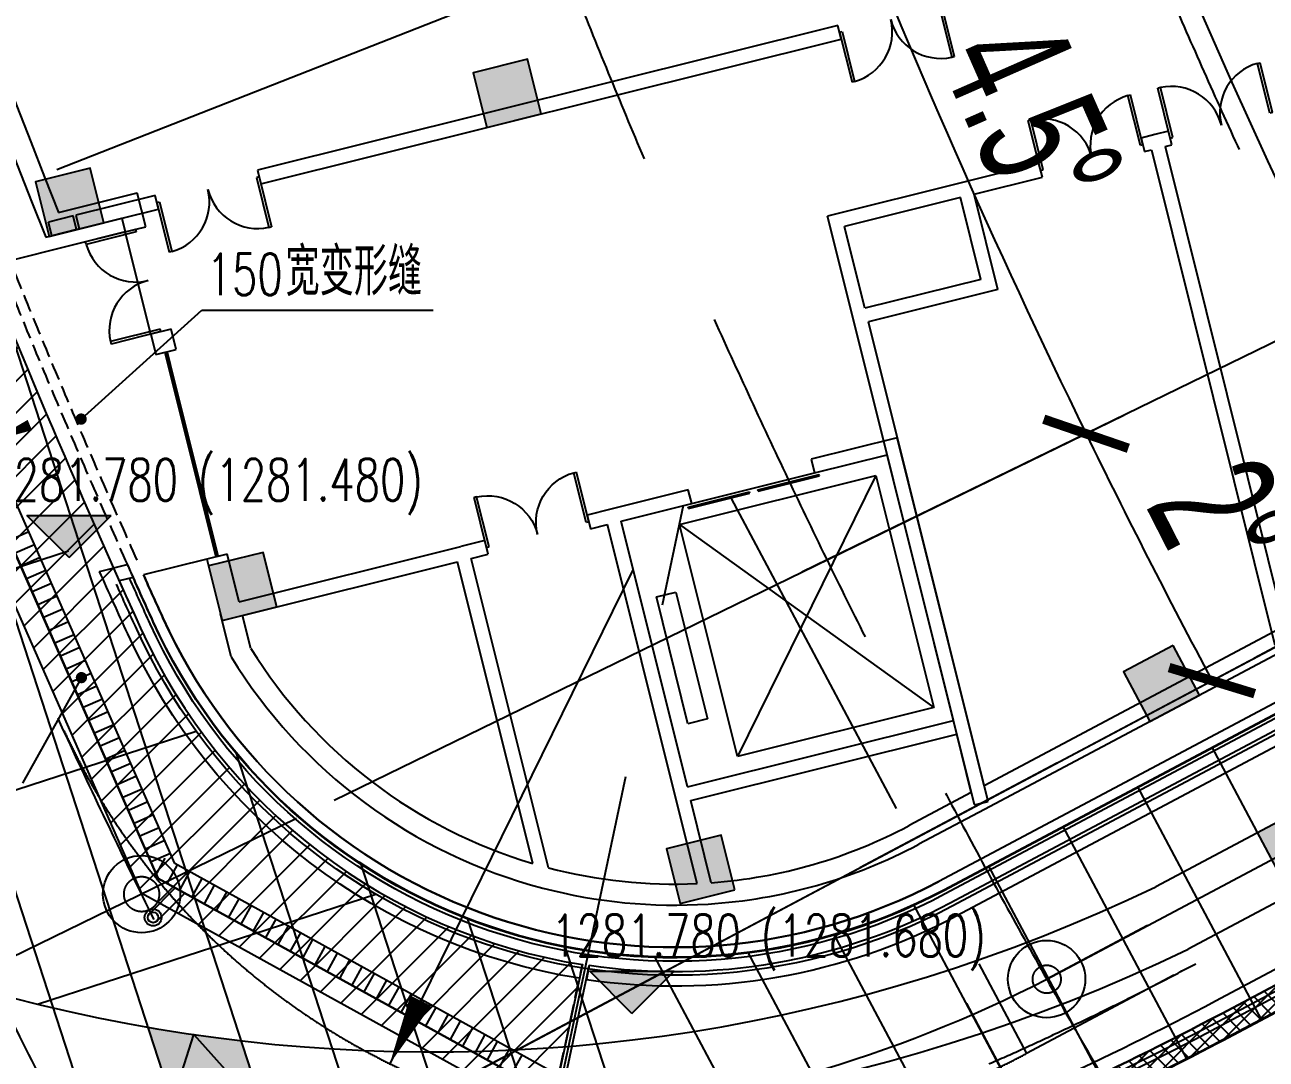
# Model space of a CAD drawing. Extents: x 1962160 to 37842216, y -162679 to 2997677.
# Drawn here: x 37496995 to 37514656, y 2698441 to 2713164 of the extents above; entities that cross this region are included whole.
import ezdxf
from ezdxf.enums import TextEntityAlignment as Align

# ---------------------------------------------------------------- set-up
doc = ezdxf.new("R2010")
doc.units = 0
doc.header["$LTSCALE"] = 1000
for name, pattern in [('__DASH', [0.35, 0.25, -0.1]), ('CENTER', [2, 1.25, -0.25, 0.25, -0.25]), ('CENTER2', [28.575000000000003, 19.05, -3.175, 3.175, -3.175]), ('DASH', [0.35, 0.25, -0.1]), ('HIDDEN', [0.375, 0.25, -0.125])]:
    doc.linetypes.add(name, pattern=pattern)
doc.layers.get('0').update_dxf_attribs({"color": 8})
doc.layers.get('Defpoints').update_dxf_attribs({"color": 8})
for name, color, linetype in [('#幕墙线-平面', 8, 'Continuous'), ('#标注', 8, 'Continuous'), ('#虚线', 8, 'HIDDEN'), ('#轴线', 8, 'CENTER2'), ('1-WIN-1', 8, 'Continuous'), ('A-AL-E', 8, 'Continuous'), ('A-COLS-PLAN-C', 8, 'DASH'), ('A-COLS-PLAN-S', 8, 'DASH'), ('A-DETL-ALUM', 8, 'Continuous'), ('A-DIMS-ELEV', 8, 'Continuous'), ('A-DIMS-LEAD', 8, 'Continuous'), ('A-DIMS-SYMB', 8, 'Continuous'), ('A-FLOR', 8, 'Continuous'), ('A-FLOR-OTLN', 8, 'Continuous'), ('A-FLOR-UNDR', 8, '__DASH'), ('A-GRID', 8, 'CENTER'), ('A-HATH', 8, 'Continuous'), ('A-NOTE', 8, 'Continuous'), ('A-ROOF-DRAN', 8, 'Continuous'), ('A-STRS-HRAL', 8, 'Continuous'), ('COLUMN', 8, 'Continuous'), ('DIM', 8, 'Continuous'), ('PUB_HATCH', 8, 'Continuous'), ('周边建筑', 8, 'Continuous'), ('建-填充', 8, 'Continuous'), ('水-雨水-压力流-标识', 8, 'Continuous')]:
    doc.layers.add(name, color=color, linetype=linetype)
doc.layers.add('A-X-CHEK', color=8, linetype='Continuous', plot=False)
doc.styles.add('#文字', font='jrs.shx', dxfattribs={"width": 0.7, "bigfont": 'hztxt.shx'})
doc.styles.add('_TCH_DIM', font='SIMPLEX', dxfattribs={"bigfont": 'GBCBIG'})
doc.styles.add('JHZX', font='jrs.shx', dxfattribs={"width": 0.6, "bigfont": 'jhz.shx'})
doc.dimstyles.new('JZBZ-600', dxfattribs={"dimscale": 600, "dimtxt": 3, "dimasz": 1.5, "dimexe": 1, "dimexo": 1, "dimgap": 0.5, "dimtad": 1, "dimdec": 0, "dimdsep": 46, "dimtxsty": 'JHZX', "dimblk1": 'ARCHTICK', "dimblk2": 'ARCHTICK', "dimsah": 1, "dimcen": 0, "dimclrd": 1, "dimclre": 1, "dimclrt": 2, "dimadec": 1, "dimazin": 2, "dimtfac": 1, "dimtdec": 0, "dimtix": 1, "dimtmove": 0, "dimatfit": 3, "dimfxl": 1, "dimtolj": 1, "dimlwd": -1, "dimlwe": -1, "dimarcsym": 1})

# ---------------------------------------------------------------- blocks, each defined once
blk = doc.blocks.new('排水沟区域')
at = {"layer": 'A-HATH'}
h = blk.add_hatch(dxfattribs=at)
h.set_pattern_fill('ANSI37', color=256, scale=100)
h.set_pattern_definition([(45, (0, 0), (-112.2532015133644, 112.2532015133644), []), (135, (0, 0), (-112.2532015133644, -112.2532015133644), [])])
edge = h.paths.add_edge_path()
edge.add_arc((35596526.94205736, 2883875.52556714), 6299.999999840999, 248.93423548551658, 278.1515035350167, ccw=False)
edge.add_arc((35587918.37121192, 2861526.140609353), 17649.99999999959, 68.93423548068213, 117.9999999999739)
edge.add_line((35579632.19812875, 2877110.165623317), (35548508.6316094, 2860561.471758045))
edge.add_arc((35527311.97593477, 2900426.547580393), 45149.99980188611, 284.08033326819725, 298.00002113875126, ccw=False)
edge.add_line((35538296.16223316, 2856633.053389217), (35538377.25671395, 2857014.572925257))
edge.add_arc((35527311.97575138, 2900426.548063345), 44800.00031440443, 284.2996372022527, 298.0000212210122)
edge.add_line((35548344.31656242, 2860870.503415545), (35579467.88308178, 2877419.197280818))
edge.add_arc((35587918.37121192, 2861526.140609353), 17999.99999999915, 68.93423548068012, 117.9999999999701, ccw=False)
edge.add_arc((35596526.94205791, 2883875.525567099), 5950.000000000948, 248.9342354807112, 276.1268148912404)
edge.add_arc((35647972.51225553, 2918657.177440203), 65099.99999980383, 218.6936501776785, 219.055789809578)
blk.add_lwpolyline([(35597420.22607148, 2877639.176982584, -0.1281795377290029), (35594262.47457024, 2877996.564179466, 0.2174217815087325), (35579632.19812875, 2877110.165623317), (35548508.6316094, 2860561.471758045, -0.06081088899936513), (35538296.16223316, 2856633.053389217), (35538377.25671395, 2857014.572925257, 0.0598505124629093), (35548344.31656242, 2860870.503415545), (35579467.88308178, 2877419.197280818, -0.2174217815087268), (35594388.27831955, 2878323.173145445, 0.1192099419939122), (35597161.98209462, 2877959.511355505, 0.001580133547253811), (35597420.22607148, 2877639.176982585)], format="xyb", dxfattribs=at)
blk = doc.blocks.new('A$C58e34137')
at = {"layer": 'A-X-CHEK'}
blk.add_blockref('排水沟区域', (-35647972.51433039, -2918657.17947907), dxfattribs=at)
blk = doc.blocks.new('雨水立管')
for radius in [80, 50]:
    blk.add_circle((-3.725290298461914e-09, 2.328306436538696e-10), radius)
blk = doc.blocks.new('*U333')
at = {"layer": 'A-ROOF-DRAN'}
blk.add_lwpolyline([(91.1826246115894, -300.0000000011859), (91.1826246114329, -2.868461024263524e-10)], dxfattribs=at)
blk = doc.blocks.new('*U334')
at = {"layer": 'A-ROOF-DRAN'}
for p, rotation in [((35531128.73283549, 2867519.212124213), 113.7500000001334), ((35531209.28217346, 2867336.149828389), 113.7500000001334), ((35531289.83151143, 2867153.087532565), 113.7500000001334), ((35531370.38084941, 2866970.025236742), 113.7500000001334), ((35531450.93018737, 2866786.962940918), 113.7500000001334), ((35531531.47952535, 2866603.900645094), 113.7500000001334), ((35531612.02886332, 2866420.838349271), 113.7500000001334), ((35531692.57820129, 2866237.776053447), 113.7500000001334), ((35531773.12753926, 2866054.713757623), 113.7500000001334), ((35531853.67687724, 2865871.6514618), 113.7500000001334), ((35531934.22621521, 2865688.589165976), 113.7500000001334), ((35532014.77555318, 2865505.526870152), 113.7500000001334), ((35532095.32489115, 2865322.464574329), 113.7500000001334), ((35532175.87422913, 2865139.402278505), 113.7500000001334), ((35532256.42356709, 2864956.339982681), 113.7500000001334), ((35532336.97290507, 2864773.277686857), 113.7500000001334), ((35532417.52224304, 2864590.215391034), 113.7500000001334), ((35532498.07158101, 2864407.15309521), 113.7500000001334), ((35532578.62091899, 2864224.090799386), 113.7500000001334), ((35532659.17025696, 2864041.028503563), 113.7500000001334), ((35532739.71959493, 2863857.966207739), 113.7500000001334), ((35532820.2689329, 2863674.903911915), 113.7500000001334), ((35532900.81827088, 2863491.841616091), 113.7500000001334), ((35532981.36760885, 2863308.779320268), 113.7500000001334), ((35533061.91694682, 2863125.717024444), 113.7500000001334), ((35533142.46628479, 2862942.65472862), 113.7500000001334), ((35533239.07952601, 2862774.272046967), 151.0937659592323), ((35533414.16191371, 2862677.596519985), 151.0937659592323), ((35533589.24430141, 2862580.920993004), 151.0937659592323), ((35533764.32668911, 2862484.245466023), 151.0937659592323), ((35533939.40907681, 2862387.569939042), 151.0937659592323), ((35534114.49146451, 2862290.89441206), 151.0937659592323), ((35534289.57385221, 2862194.218885079), 151.0937659592323), ((35534464.65623991, 2862097.543358097), 151.0937659592323), ((35534639.73862761, 2862000.867831116), 151.0937659592323), ((35534814.82101531, 2861904.192304135), 151.0937659592323), ((35534989.90340301, 2861807.516777153), 151.0937659592323), ((35535164.98579071, 2861710.841250172), 151.0937659592323), ((35535340.06817842, 2861614.165723191), 151.0937659592323), ((35535515.15056612, 2861517.490196209), 151.0937659592323), ((35535690.23295382, 2861420.814669228), 151.0937659592323), ((35535865.31534152, 2861324.139142246), 151.0937659592323), ((35536040.39772922, 2861227.463615265), 151.0937659592323), ((35536215.48011692, 2861130.788088284), 151.0937659592323), ((35536390.56250461, 2861034.112561302), 151.0937659592323), ((35536565.64489231, 2860937.437034321), 151.0937659592323), ((35536740.72728001, 2860840.76150734), 151.0937659592323), ((35536915.80966771, 2860744.085980359), 151.0937659592323), ((35537090.89205541, 2860647.410453377), 151.0937659592323), ((35537265.97444312, 2860550.734926396), 151.0937659592323), ((35537441.05683082, 2860454.059399414), 151.0937659592323), ((35537616.13921852, 2860357.383872433), 151.0937659592323), ((35537791.22160622, 2860260.708345451), 151.0937659592323), ((35537966.30399392, 2860164.03281847), 151.0937659592323), ((35538141.38638162, 2860067.357291489), 151.0937659592323), ((35538316.46876932, 2859970.681764508), 151.0937659592323)]:
    blk.add_blockref('*U333', p, dxfattribs=dict(at, rotation=rotation))
blk = doc.blocks.new('雨水')
at = {"layer": 'A-ROOF-DRAN'}
for p, q in [((35533443.09080552, 2863004.318612882), (35529488.38291708, 2871992.07597498)), ((35533209.32795718, 2862790.700019153), (35530965.90895045, 2867888.768238141)), ((35538906.90686473, 2859987.354406545), (35533443.09080552, 2863004.318612882))]:
    blk.add_line(p, q, dxfattribs=at)
for points in [[(35538269.19864842, 2856987.173131042), (35538841.71593145, 2859680.655184099), (35533209.32795718, 2862790.700019153), (35529211.6817208, 2871876.042200048), (35526651.06042732, 2878986.260058161), (35521986.42146952, 2880669.988369324)], [(35526570.06939692, 2879211.152305495), (35529209.62617736, 2871880.713777887), (35533209.32795718, 2862790.700019153), (35538841.71593242, 2859680.655183563)], [(35533081.52479131, 2862288.357198106), (35533451.00810494, 2862657.251098601)], [(35533187.50610701, 2862182.206547043), (35533587.70753021, 2862581.769554462)]]:
    blk.add_lwpolyline(points, dxfattribs=at)
at = {"xscale": 1.5, "yscale": 1.5, "zscale": 1.5}
blk.add_blockref('雨水立管', (35533134.51544917, 2862235.281872574), dxfattribs=at)
at = {"layer": 'A-ROOF-DRAN'}
blk.add_blockref('*U334', (0, 0), dxfattribs=at)
blk = doc.blocks.new('1100')
at = {"layer": 'A-DETL-ALUM', "ltscale": 0.3}
blk.add_circle((35572079.41488183, 2737404.62498665), 550, dxfattribs=at)
blk = doc.blocks.new('_YZHK')
blk.add_circle((0, 0), 0.5)
blk = doc.blocks.new('ASDFASD')
at = {"layer": 'A-COLS-PLAN-C', "ltscale": 0.3}
for p, xscale, yscale, zscale in [((35532971.81403162, 2862567.589208776), 500, 500, 500), ((35545849.92739633, 2861356.32525079), 400, 400, 400)]:
    blk.add_blockref('_YZHK', p, dxfattribs=dict(at, xscale=xscale, yscale=yscale, zscale=zscale))
blk = doc.blocks.new('$DorLib2D$00000002')
at = {"layer": '1-WIN-1'}
for p, q in [((-0.5000000000002274, 1.70530256582424e-13), (-0.5, 0.4875000000000114)), ((-0.4750000000001364, 0.4875000000002387), (-0.5, 0.4875000000000114)), ((-0.4750000000001364, 1.70530256582424e-13), (-0.4750000000001364, 0.4875000000002387)), ((0.4749999999999091, 5.684341886080801e-14), (0.4749999999999091, 0.4875000000001251)), ((0.4749999999999091, 0.4875000000001251), (0.4999999999997726, 0.4875000000001251)), ((0.5, -5.684341886080801e-14), (0.4999999999997726, 0.4875000000001251)), ((-0.5000000000002274, 1.70530256582424e-13), (-0.4750000000001364, 1.70530256582424e-13)), ((0.5, -5.684341886080801e-14), (0.4749999999999091, 5.684341886080801e-14))]:
    blk.add_line(p, q, dxfattribs=at)
for centre, start, end in [((-0.4875000000001819, 5.684341886080801e-14), 0, 88.53071642340379), ((0.4874999999999545, 5.684341886080801e-14), 91.46928357659621, 180)]:
    blk.add_arc(centre, 0.4875, start, end, dxfattribs=at)
blk = doc.blocks.new('$DORLIB2D$00000127')
for points in [[(-0.5333333333328483, 0.7948983154366971), (-0.5333333333328483, 0.690405644187237)], [(-0.03333333333284827, 0.7948983154366971), (-0.5333333333328483, 0.7948983154366971)], [(-0.03333333333284827, 0.7948983154366971), (-0.03333333333284827, 0.690405644187237)], [(0.5333333333328483, 0.7948983154366971), (0.03333333333284827, 0.7948983154366971)], [(0.03333333333284827, 0.7948983154366971), (0.03333333333284827, 0.690405644187237)], [(0.5333333333328483, 0.7948983154366971), (0.5333333333328483, 0.690405644187237)], [(-0.03333333333284827, 0.690405644187237), (-0.5333333333328483, 0.690405644187237)], [(0.5333333333328483, 0.690405644187237), (0.03333333333284827, 0.690405644187237)], [(0.5, 0.4999999999999858), (-0.5, 0.4999999999999858)]]:
    blk.add_lwpolyline(points)
blk = doc.blocks.new('$DorLib2D$00000213')
at = {"const_width": 0.02}
blk.add_lwpolyline([(0.5, 3.552713678800501e-15), (-0.5, 3.552713678800501e-15)], dxfattribs=at)
blk = doc.blocks.new('_FZH')
blk.add_lwpolyline([(-0.5, -0.5), (0.5, -0.5), (0.5, 0.5), (-0.5, 0.5)], close=True)
at = {"layer": 'PUB_HATCH'}
blk.add_solid([(-0.5, -0.5), (0.5, -0.5), (-0.5, 0.5), (0.5, 0.5)], dxfattribs=at)
blk = doc.blocks.new('567')
at = {"layer": '周边建筑'}
for p, q in [((-46663.73088429123, 115233.9631459191), (-47073.25337716937, 116876.4681524336)), ((-46739.36969436705, 116364.046517022), (-46469.67184502631, 115282.3475250383)), ((-46718.28945029527, 116279.4970835075), (-46524.23030503094, 116327.8814626262)), ((-46630.54502870142, 115927.5734304413), (-46718.28945029527, 116279.4970835075)), ((-46436.48588345945, 115975.9578095675), (-46524.23030503094, 116327.8814626262)), ((-46384.99494633824, 116182.7966826255), (-46106.00655845553, 115063.8353758301)), ((-46630.54502870142, 115927.5734304413), (-46436.48588345945, 115975.9578095675)), ((-46426.54464557767, 115936.0856822436), (-46620.603790842, 115887.701303124)), ((-46620.603790842, 115887.701303124), (-46339.48567837477, 114760.1981375585)), ((-46145.42653311044, 114808.5825166777), (-46426.54464557767, 115936.0856822436)), ((-48119.17457970232, 114871.0803025137), (-46663.73099029064, 115233.9631459117)), ((-46469.67184502631, 115282.3475250383), (-46663.73099029064, 115233.9631459117)), ((-46663.73099029064, 115233.9631459117), (-46591.15442160517, 114942.8744280268)), ((-46591.15442160517, 114942.8744280268), (-46106.00655845553, 115063.8353758301)), ((-51321.15015997738, 114072.7380995154), (-51545.86353334785, 114974.0142131075)), ((-48119.17457970232, 114871.0803025137), (-48410.26308713108, 114798.5037863036)), ((-48046.5980110243, 114579.9915846284), (-48119.17457970232, 114871.0803025137)), ((-46339.48567837477, 114760.1981375585), (-46145.42653311044, 114808.5825166777)), ((-48410.26308713108, 114798.5037863036), (-48337.68651846051, 114507.4150684252)), ((-48337.68651846051, 114507.4150684252), (-48046.5980110243, 114579.9915846284)), ((-51321.15026596934, 114072.7380995071), (-52097.38726787269, 113879.2004780918)), ((-51248.57369728386, 113781.6493816227), (-51321.15026596934, 114072.7380995071)), ((-52710.16658159345, 113726.4174356167), (-52097.38726787269, 113879.2004780918)), ((-51927.78112657368, 113612.3039497659), (-51248.57369728386, 113781.6493816227)), ((-51927.78112657368, 113612.3039497659), (-51141.05640783906, 110456.9234479517)), ((-52592.36479844153, 113446.6046301355), (-52121.84027182311, 113563.9195706467)), ((-52121.84027182311, 113563.9195706467), (-51359.30774265528, 110505.5686414614)), ((-45782.54368971288, 113353.1389272665), (-45976.60283497721, 113304.7545481473)), ((-45976.60283497721, 113304.7545481473), (-43917.39607618749, 105045.7273418158)), ((-43723.33693093807, 105094.111720934), (-45782.54368971288, 113353.1389272665)), ((-55652.68287850916, 109435.1099933833), (-51359.30774265528, 110505.5686414614)), ((-51056.62258064002, 110118.2778636217), (-51141.05640783906, 110456.9234479517)), ((-55714.53716638684, 109213.5652614534), (-51310.92336354405, 110311.5094962046)), ((-51310.92336354405, 110311.5094962046), (-51250.68172588199, 110069.8934845026)), ((-51250.68172588199, 110069.8934845026), (-51056.62258064002, 110118.2778636217)), ((-50693.73973722756, 108662.8342742105), (-50887.79888247699, 108614.4498950914)), ((-50609.30673437566, 108324.1919962093), (-50693.73973722756, 108662.8342742105)), ((-50887.79888247699, 108614.4498950914), (-50827.55806919932, 108372.8371897195)), ((-54708.74097429216, 107405.1496073157), (-50827.55806919932, 108372.8371897195)), ((-50334.72538303584, 107222.9063474988), (-50609.30673437566, 108324.1919962093)), ((-54563.32702255994, 107235.2826516186), (-50779.17369008064, 108178.7780444622)), ((-50779.17369008064, 108178.7780444622), (-50528.78452827781, 107174.5219683796)), ((-53664.73731516302, 107227.4381624535), (-51859.98726435006, 107677.4128885344)), ((-51859.98726435006, 107677.4128885344), (-51791.03952406347, 107400.8786065583)), ((-55938.93774303794, 107098.4271038622), (-54708.74097429216, 107405.1496073157)), ((-51791.03952406347, 107400.8786065583), (-53595.78957487643, 106950.9038804765)), ((-54563.32702255994, 107235.2826516186), (-53619.83162972331, 103451.1293191616)), ((-54128.42518486828, 106524.3780231406), (-50829.41971561313, 107346.9124686639)), ((-53595.78957487643, 106950.9038804765), (-53664.73731516302, 107227.4381624535)), ((-50829.41971561313, 107346.9124686639), (-53431.69012513757, 103729.9263315648)), ((-50829.41971562803, 107346.9124686723), (-50132.68465589732, 104552.4607770969)), ((-50528.78452827781, 107174.5219683796), (-50334.72538303584, 107222.9063474988)), ((-55926.9414101094, 106895.2953997254), (-54757.38616780192, 107186.898272499)), ((-54757.38616780192, 107186.898272499), (-53813.89077497274, 103402.7449400425)), ((-50132.68465589732, 104552.4607770969), (-54128.42518486828, 106524.3780231406)), ((-53431.69012513757, 103729.9263315648), (-54128.42518486828, 106524.3780231406)), ((-49899.26597094536, 105476.3740402008), (-50093.32511620224, 105427.9896610826)), ((-49593.234772861, 104248.9499458675), (-49899.26597094536, 105476.3740402008)), ((-50093.32511620224, 105427.9896610826), (-49835.67829723656, 104394.6247120057)), ((-47895.08684468269, 104878.4687132915), (-46439.64325525612, 105241.3515566965)), ((-45955.79946406931, 103300.7601041426), (-46439.64325525612, 105241.3515566965)), ((-43917.39607618749, 105045.7273418158), (-43723.33693093807, 105094.111720934)), ((-47749.67289293557, 104708.6017575939), (-46585.31802139431, 104998.9080323204)), ((-46174.05079887807, 103349.405297644), (-46585.31802139431, 104998.9080323204)), ((-54819.50162372738, 103152.0182055682), (-47895.08684468269, 104878.4687132915)), ((-54771.1172446236, 102957.9590603188), (-47943.73203819245, 104660.2173784748)), ((-47484.08043654263, 102816.6554985573), (-47943.73203819245, 104660.2173784748)), ((-47338.40567041934, 103059.0990229333), (-47749.67289293557, 104708.6017575939)), ((-53619.83162972331, 103451.1293191616), (-49835.67829723656, 104394.6247120057)), ((-50132.68465589732, 104552.4607770969), (-53431.69012513757, 103729.9263315648)), ((-53668.47682323307, 103232.8779843454), (-49593.234772861, 104248.9499458675)), ((-54643.6938861832, 103195.8517875751), (-55114.94435351342, 104082.1450134581)), ((-54883.60425780714, 103008.0412323624), (-55379.82863137126, 103941.3035446177)), ((-41176.7113109082, 75951.09242793918), (-55909.59708110988, 103659.6206068699)), ((-54643.6938861832, 103195.8517875751), (-53813.89077497274, 103402.7449400425)), ((-47338.40567041934, 103059.0990229333), (-46174.05079887807, 103349.405297644)), ((-54819.50162372738, 103152.0182055682), (-54771.1172446236, 102957.9590603188)), ((-54546.92512793094, 103013.856222935), (-53668.47682323307, 103232.8779843454)), ((-47484.08043654263, 102816.6554985573), (-46125.66641975194, 103155.346152395)), ((-46125.66641975194, 103155.346152395), (-45883.74446985871, 102185.05020836)), ((-45689.68532460928, 102233.4345874791), (-45955.79946406931, 103300.7601041426)), ((-50093.55062487721, 93999.26059448672), (-54883.60425780714, 103008.0412323624)), ((-49853.64024471492, 94187.07113365084), (-54546.92512793094, 103013.856222935)), ((-45883.74446985871, 102185.05020836), (-45689.68532460928, 102233.4345874791)), ((-45326.80248120427, 100777.990998067), (-45520.86162646115, 100729.6066189487)), ((-45520.86162646115, 100729.6066189487), (-45496.66943690926, 100632.5770463198)), ((-45278.41810208559, 100583.9318528106), (-45326.80248120427, 100777.990998067)), ((-45496.66943690926, 100632.5770463198), (-52545.43576938659, 98875.12221413152)), ((-45230.03367365152, 100389.8725097622), (-45278.41810208559, 100583.9318528106)), ((-45448.28505777568, 100438.517901063), (-52497.05139026046, 98681.06306887418)), ((-45448.28505777568, 100438.517901063), (-45424.09281891584, 100341.488130637)), ((-45424.09281891584, 100341.488130637), (-45230.03367365152, 100389.8725097622))]:
    blk.add_line(p, q, dxfattribs=at)
blk.add_lwpolyline([(-1000.000047206879, 78693.64650280029, 0.09823597983159359), (-30965.43680980057, 72352.13696346432, -0.3897332673818137), (-41176.71125628054, 75951.09248797549), (-55909.5970331952, 103659.6206795126, -0.4324632496197498), (-52157.61061988026, 114697.7927182019, -0.001331782950355408), (-51545.86354148388, 114974.0142456815, -0.001331782950355408)], format="xyb", dxfattribs=at)
for centre, radius, start, end in [((-0.0001288577914237976, -4.404829815030098e-05), 125399.9999977943, 95.94381995888064, 111.8836034919402), ((-0.0001288577914237976, -4.404829815030098e-05), 125099.9999977941, 95.94480624710295, 111.763935769319), ((-2.201646566390991e-05, -4.607392475008965e-05), 126000, 114.1479436892948, 114.4531655879853), ((-48846.01633822918, 107415.3931091577), 8000, 114.4531655879853, 207.9999997643384), ((-48845.67229306698, 107415.2145893951), 7400.378197910908, 121.4800916240163, 165.2924198746532), ((-48845.67229306698, 107415.2145893951), 7100.378197910911, 121.8485023535207, 163.4724015766014), ((-48846.01644428819, 107415.3931092024), 7399.999999914748, 165.2930805658924, 183.6750618272654), ((-48846.01644428819, 107415.3931092024), 7099.999999914751, 165.3292755432612, 182.5587114345108), ((-48846.01644427329, 107415.3931092019), 7399.99999993174, 183.6750618272654, 207.9999997761171), ((-48846.01644427329, 107415.3931092019), 7099.999999931736, 184.2008619095994, 207.9999997761171)]:
    blk.add_arc(centre, radius, start, end, dxfattribs=at)
at = {"layer": 'COLUMN'}
for p, xscale, yscale, zscale, rotation in [((-46242.42663625628, 116024.3422711072), 800.0000000003402, 800.0000000003402, 800.0000000003402, 13.99999999997211), ((-51709.52971182764, 113563.6586310901), 800.0000000003402, 800.0000000003402, 800.0000000003402, 13.99999999997211), ((-44690.50277806073, 109799.9156503491), 800.0000000003402, 800.0000000003402, 800.0000000003402, 13.99999999997211), ((-55736.11805586517, 107045.9344068179), 800.0000000003402, 800.0000000003402, 800.0000000003402, 13.99999999997211), ((-53092.16235627979, 100490.8509642752), 799.9999999997317, 799.9999999997317, 799.9999999997317, 117.9999999999927)]:
    blk.add_blockref('_FZH', p, dxfattribs=dict(at, xscale=xscale, yscale=yscale, zscale=zscale, rotation=rotation))
at = {"layer": '周边建筑'}
for name, p, xscale, yscale, zscale, rotation in [('$DorLib2D$00000002', (-47355.16450066864, 114906.9773652707), 1500, 1500, 1500, 13.99999999998198), ('$DorLib2D$00000213', (-49829.4183922112, 114290.0765839666), -3000, 3000, -3000, 13.99999999998196), ('$DorLib2D$00000002', (-46061.01468405128, 114056.6685324092), 1500, 1500, 1500, 103.9999999999999), ('$DorLib2D$00000002', (-50972.21073156595, 109366.3638793533), -1500, 1499.999999999999, 200, 283.9999999999778), ('$DORLIB2D$00000127', (-50214.02524961531, 106325.4480042909), 1800.000000000002, 200.0000000000001, -1800, 103.9999999999833), ('$DorLib2D$00000002', (-43638.925081864, 104342.1977366656), 1500, 1500, 1500, 103.9999999999999), ('$DorLib2D$00000002', (-45605.27347555012, 101481.5206032097), 1500, 1500, -1500, 284.0000000000049), ('$DorLib2D$00000002', (-45145.62182457745, 99637.9585254942), 1500, 1500, -1500, 284.0000000000013)]:
    blk.add_blockref(name, p, dxfattribs=dict(at, xscale=xscale, yscale=yscale, zscale=zscale, rotation=rotation))
blk = doc.blocks.new('降板')
at = {"layer": 'A-HATH'}
h = blk.add_hatch(dxfattribs=at)
h.set_pattern_fill('ANSI31', color=256, scale=200)
h.set_pattern_definition([(45, (1132626.004699707, 1246957.293172359), (-224.5064030267288, 224.5064030267288), [])])
edge = h.paths.add_edge_path()
edge.add_arc((36780598.51693058, 4165614.470604091), 126349.999973885, 198.0000001748179, 204.4531657222873)
edge.add_arc((36673183.12377265, 4116768.454321793), 8349.999999634567, 204.4531657219751, 260.9404141554847)
edge.add_line((36671868.31986621, 4108522.61957439), (36671402.52728332, 4106331.237770084))
edge.add_line((36671402.52728332, 4106331.237770084), (36665601.57828388, 4109534.357220754))
edge.add_line((36665601.57828388, 4109534.357220754), (36661556.88261268, 4118726.627376125))
edge.add_line((36661556.88261268, 4118726.627376125), (36658910.6242879, 4126075.677080913))
edge.add_line((36658910.6242879, 4126075.677080913), (36660432.52624065, 4126570.173006242))
blk.add_lwpolyline([(36660432.52624065, 4126570.173006242, 0.02816469016376054), (36665582.11925547, 4113311.977745326, 0.2515873892729812), (36671868.31986621, 4108522.61957439), (36671402.52728332, 4106331.237770084), (36665601.57828388, 4109534.357220754), (36661556.88261268, 4118726.627376125), (36658910.6242879, 4126075.677080913)], format="xyb", close=True, dxfattribs=at)
blk = doc.blocks.new('A$C06ac024f')
at = {"layer": 'A-DIMS-ELEV'}
for points in [[(-116033.8044159189, -51299.81790130911), (-116633.8044159189, -50699.81790130911), (-115433.8044159189, -50699.81790130911)], [(-108024.6688530743, -57786.64565063734), (-108624.6688530743, -57186.64565063734), (-107424.6688530743, -57186.64565063734)]]:
    blk.add_hatch(color=256, dxfattribs=at).paths.add_polyline_path(points)
at = {"layer": 'A-AL-E'}
for points in [[(-60430.40554305911, -24211.07963965414, -0.3199817479040212), (-66561.48095045984, -36410.67208802281), (-103565.7310518176, -56086.18087848416, -0.4324632496049338), (-114879.8573929146, -52240.39479994774, -0.001402694643029248), (-115171.1567325741, -51595.01090612821)], [(-66627.16472834349, -36388.96826969646), (-103589.2046299577, -56042.03349884134, -0.432463249604679), (-114834.3423957974, -52219.69733541645, -0.001384987612960255), (-115121.8731118217, -51582.72311952803)], [(-50266.91402824223, -40766.69077435229, -0.1414606853321052), (-53638.15451326966, -40473.97389248712, 0.2174217815036623), (-68434.21312383562, -41370.41662500193), (-99557.77964302897, -57919.11049018381, -0.1829272481944963), (-131127.4848075137, -61944.9876432484, 0.1474998149095167), (-148450.3997290284, -62948.6351692169, 0.1355226028267078)], [(-50228.2694099322, -40962.92174406815, -0.1414606853321385), (-53710.04236987978, -40660.60758738872, 0.2174217815036594), (-68340.31881128252, -41547.00614357321), (-99463.88533046842, -58095.70000875555, -0.1829272481944702), (-131174.0563035086, -62139.48981742747, 0.147499814909508), (-148381.6772821695, -63136.45749296062, 0.147499814909508)]]:
    blk.add_lwpolyline(points, format="xyb", dxfattribs=at)
at = {"layer": 'A-DIMS-ELEV'}
for p, q in [((-116033.8044159189, -51299.81790130911), (-116633.8044159189, -50699.81790130911)), ((-116633.8044159189, -50699.81790130911), (-115433.8044159189, -50699.81790130911)), ((-116033.8044159189, -51299.81790130911), (-115433.8044159189, -50699.81790130911)), ((-108024.6688530743, -57786.64565063734), (-108624.6688530743, -57186.64565063734)), ((-108624.6688530743, -57186.64565063734), (-107424.6688530743, -57186.64565063734)), ((-108024.6688530743, -57786.64565063734), (-107424.6688530743, -57186.64565063734))]:
    blk.add_line(p, q, dxfattribs=at)
at = {"layer": 'A-DIMS-LEAD'}
for p, q in [((-115861.277643539, -49327.36573095573), (-114143.325095743, -47775.69631710742)), ((-114143.325095743, -47775.69631710742), (-110852.748773247, -47775.69631710742)), ((-115857.1681650579, -53007.77239016257), (-116695.8075353578, -54511.41166428383))]:
    blk.add_line(p, q, dxfattribs=at)
at = {"layer": 'A-DIMS-LEAD', "const_width": 80}
for points in [[(-115890.9620041848, -49354.17689902009, 1), (-115831.5932828933, -49300.55456289137, 1)], [(-115837.6841687262, -52972.8385400027, 1), (-115876.6521613896, -53042.70624032244, 1)]]:
    blk.add_lwpolyline(points, format="xyb", close=True, dxfattribs=at)
at = {"layer": 'A-DIMS-SYMB'}
blk.add_lwpolyline([(-116410.826641433, -49336.67518818472, 0, 0, 0), (-117144.5178756342, -49645.04519735463, 0, 160, 0), (-116591.3877618537, -49412.56492458098, 0, 0, 0)], format="xyseb", dxfattribs=at)
at = {"layer": 'A-FLOR-OTLN'}
blk.add_lwpolyline([(-109100.9834651724, -59317.2095105215, 0.09675957981850193), (-102122.5895435438, -57300.84651600663), (-56188.15070974082, -32877.07214999944)], format="xyb", dxfattribs=at)
blk.add_lwpolyline([(-109605.5035314337, -61690.7898050854), (-108632.3870133013, -57112.63653384987)], dxfattribs=at)
at = {"layer": 'A-FLOR-UNDR'}
for points in [[(-115204.7884112895, -51397.27349958662, -0.00882993403685341), (-116947.8553478271, -47297.16892670887)], [(-115067.8029371798, -51336.15901781153, -0.008829934036851209), (-116808.7972614244, -47240.92971790908, -0.008829934036851209)]]:
    blk.add_lwpolyline(points, format="xyb", dxfattribs=at)
blk.add_lwpolyline([(-109703.3182915077, -61669.99863600358), (-108730.2017733753, -57091.84536476806)], dxfattribs=at)
at = {"layer": 'A-HATH'}
for centre, radius, start, end in [((-0.01318434625864029, 0.02304196264594793), 126349.9999738777, 198.0000001440181, 204.4531657375817), ((-107415.406342268, -48845.99324033502), 8349.999999634567, 204.4531657375817, 260.9404141164598)]:
    blk.add_arc(centre, radius, start, end, dxfattribs=at)
at = {"layer": 'A-STRS-HRAL'}
for points in [[(-103401.416004844, -56395.21253597923), (-66396.94722764939, -36719.58747351822, 0.2892412764959407), (-59936.37544425577, -25409.47012031265, -0.002384995856446759), (-60176.04987366498, -24836.53163262829, -0.3024544440398603), (-66490.84154020995, -36542.99795494648), (-103495.3103174046, -56218.62301740702, -0.1600499789667522), (-108631.194002077, -57107.02385738213), (-108672.8578703627, -57303.03694661288, 0.1604302442702611), (-103401.416004844, -56395.21253597736)], [(-103401.4080622718, -56395.2274737726), (-66396.93928507715, -36719.60241131159, 0.2892412764959407), (-59936.36750168353, -25409.48505810602, -0.002384995856446759), (-60176.04193109274, -24836.54657042166, -0.3024544440398603), (-66490.83359763771, -36543.01289273985), (-103495.3023748324, -56218.63795520039, -0.1600499789667522), (-108631.1860595048, -57107.0387951755), (-108672.8499277905, -57303.05188440625, 0.1604302442702611), (-103401.4080622718, -56395.22747377073)], [(-109595.2602261156, -61642.59884247277), (-109548.8512630165, -61424.26183526358, 0.05929417930079359), (-99722.09469000995, -57610.07883268036), (-68598.52817065269, -41061.38496740907, -0.2174217815087733), (-53512.35076356679, -40147.36492650956, 0.1135629141683176), (-50959.43610770255, -40511.05885200948, 0.0009167803521853072), (-50810.53484525532, -40697.66041129222, -0.1192099419939075), (-53584.23862031847, -40333.99862135155, 0.2174217815087268), (-68504.63385809213, -41237.97448598035), (-99628.2003774494, -57786.6683512521, -0.05985051246522862), (-109595.2602263317, -61642.59884164575)]]:
    blk.add_lwpolyline(points, format="xyb", dxfattribs=at)
blk.add_lwpolyline([(-115598.9273769185, -51495.54337965697), (-115204.7884112895, -51397.27349958709, 0.0004025795383163481), (-115121.8731118217, -51582.7231195285), (-115319.0038567707, -51631.87333392911, 0.001455730303392763), (-115016.4023842439, -52302.48719353788, 0.2515873892705648), (-108730.2017733679, -57091.84536476806), (-108771.8376453147, -57287.7267415477, -0.251268030068643), (-115198.4623726905, -52385.27705165744, -0.001927514005941969)], format="xyb", close=True, dxfattribs=at)
at = {"layer": 'A-COLS-PLAN-S'}
blk.add_blockref('ASDFASD', (-35647972.51693987, -2918657.171766797), dxfattribs=at)
at = {"layer": 'A-HATH'}
blk.add_blockref('降板', (-36780598.52163958, -4165614.464939157), dxfattribs=at)
at = {"layer": 'A-ROOF-DRAN'}
blk.add_blockref('雨水', (-35647972.51693987, -2918657.171766797), dxfattribs=at)
at = {"layer": '周边建筑', "rotation": 90}
blk.add_blockref('567', (-0.003778956830501556, 0.004350954666733742), dxfattribs=at)
at = {"layer": '水-雨水-压力流-标识'}
for p in [(-35687080.11779007, -2793494.207544671), (-35674204.0976475, -2794703.663598681)]:
    blk.add_blockref('1100', p, dxfattribs=at)
at = {"layer": 'A-DIMS-ELEV', "style": '_TCH_DIM', "width": 0.7058823529411765}
for s, p in [('(1281.480)', (-114201.8044159189, -50489.81790130911)), ('1281.780', (-117181.8044159189, -50489.81790130911)), ('(1281.680)', (-106192.6688530743, -56976.64565063734)), ('1281.780', (-109172.6688530743, -56976.64565063734))]:
    blk.add_text(s, height=595, dxfattribs=at).set_placement(p)
at = {"layer": 'A-NOTE', "style": '_TCH_DIM', "width": 0.7058823529411765}
blk.add_text('150', height=595, dxfattribs=at).set_placement((-114074.2381349504, -47565.69631710742))
at = {"layer": 'A-NOTE', "style": '_TCH_DIM'}
blk.add_text('宽变形缝', height=675.177304964539, dxfattribs=at).set_placement((-112954.2381349504, -47565.69631710742))
blk = doc.blocks.new('A$C41f195f4')
at = {"layer": '建-填充', "ltscale": 10}
h = blk.add_hatch(color=256, dxfattribs=at)
h.dxf.hatch_style = 1
h.paths.add_polyline_path([(-98062.81109728664, -54660.88991842419), (-99122.348208718, -55224.25579376752), (-98652.87664593011, -56107.20338662807), (-97593.33953449875, -55543.83751128474)])
h.paths.add_polyline_path([(-84288.82864868641, -47337.13353896514), (-85348.36576011777, -47900.499414308), (-84878.89419732988, -48783.44700716902), (-83819.35708589852, -48220.08113182615)])
h.paths.add_polyline_path([(-70045.37463729084, -40896.32475236757), (-70514.84620007873, -40013.37715950562), (-71574.38331151009, -40576.74303484848), (-71104.9117487222, -41459.69062771043)])
h.paths.add_polyline_path([(-57800.40086290985, -33252.98665538942), (-58859.93797434121, -33816.35253073275), (-58390.46641155332, -34699.30012359517), (-57330.92930012196, -34135.93424825231)])
h = blk.add_hatch(color=256, dxfattribs=at)
h.dxf.hatch_style = 1
edge = h.paths.add_edge_path()
edge.add_arc((-110853.7825247422, -34682.77215304878), 23662.72625326519, 260.1233547499473, 263.3636931227044, ccw=False)
edge.add_line((-114912.5917112902, -57994.8008447811), (-114564.9476394653, -59064.73928147415))
edge.add_arc((-110855.6638076007, -34675.14746703021), 24670.04206361478, 261.3524539395294, 264.4306394489358)
edge.add_line((-113249.9081348851, -59228.73314248305), (-113588.4034017026, -58186.95183233684))
at = {"layer": 'DIM', "ltscale": 10}
blk.add_lwpolyline([(-114564.9476394653, -59064.73928147415), (-114257.9186575934, -58099.35753448447), (-113249.9081348851, -59228.73314248351)], dxfattribs=at)
blk = doc.blocks.new('A$C80b62fe7')
at = {"layer": '#幕墙线-平面'}
for points in [[(14310.70985797793, 156177.734757165), (-29518.71230211854, 132873.2176103774)], [(14780.18142076582, 155294.7871643025), (-29057.83043558151, 131985.7027950063)], [(-53497.26853442937, 134887.6935890336), (-44989.2934858799, 137652.1022573723)], [(-50046.73052825034, 132854.4546771296), (-43174.42607727647, 135087.4017517655)], [(-45428.76669596136, 131200.5354100205), (-40614.66975933313, 132764.7303243093)]]:
    blk.add_lwpolyline(points, dxfattribs=at)
for points in [[(4466.850354090333, 152500.9264737521), (-32537.62633623183, 132825.3163647302, -0.432463249604679), (-43782.76410207152, 136647.6525281551, -0.001384987612960255), (-44070.29481809586, 137284.6267440435)], [(4588.912867747247, 152271.3600503351), (-32415.56382257491, 132595.7499413132, -0.4324632496049596), (-44019.44208705425, 136540.0257125981, -0.001384987612963887), (-44307.56541493535, 137178.312756835, -0.001384987612963887)], [(20773.07087998092, 148159.5283801337, -0.1414606853321588), (17434.99013742805, 148449.3660795544, 0.2174217815036492), (2589.196876108646, 147549.9100941415), (-28534.36964307725, 131001.2162289587, -0.1829272481945157), (-60061.93506494164, 126980.7128725657, 0.1473230469380064), (-77399.86729259044, 125982.214516364, 0.1473230469380064)], [(20823.3088837862, 147904.428119503, -0.1414606853321726), (17341.53592383862, 148206.7422761852, 0.2174217815036645), (2711.259482428432, 147320.3437199974), (-28412.30703675002, 130771.6498548156, -0.1829272481945134), (-60122.47800994664, 126727.8600461804, 0.1473230469379986), (-77310.69710628688, 125737.9837282263, 0.1473230469379986)]]:
    blk.add_lwpolyline(points, format="xyb", dxfattribs=at)
for centre, radius, start, end in [((71051.57360945642, 188867.3555372115), 128529.4436852644, 333.5022467601689, 195.775796910644), ((71051.57360945642, 188867.3555372115), 127529.4436852644, 333.539850647279, 195.7883970499479), ((-39802.20891528577, 154184.583384186), 23662.72625328893, 229.218133226039, 295.7589725184463), ((-39804.09019813687, 154192.208070267), 24670.0420637007, 229.3019466269747, 295.8234517693315)]:
    blk.add_arc(centre, radius, start, end, dxfattribs=at)
blk = doc.blocks.new('DASWQE')
at = {"layer": '#幕墙线-平面', "ltscale": 10}
for points in [[(-119883.3558779508, -38794.74460379034), (-112210.093599923, -62410.61759423278)], [(-121024.6236975119, -39165.5649970267), (-113351.361419484, -62781.4379874696)], [(-122165.8915170729, -39536.38539027423), (-114554.4261659086, -62962.06699624145)], [(-98002.8185185343, -57316.8771619359), (-99763.33687897772, -54005.82368871756)], [(-113655.5640016496, -54078.63556204364), (-110975.7333840132, -62326.30613667797)], [(-99062.35562996566, -57880.2430372783), (-100822.8739904091, -54569.18956405995)], [(-100124.8202322572, -58438.10310308076), (-101882.4111018404, -55132.55543940235)], [(-111881.2265821174, -55656.20305458782), (-109802.9660593644, -62052.43125168467)], [(-101201.2157451808, -58969.7629365786), (-102941.9482132718, -55695.92131474474)], [(-102292.629128255, -59473.1782642249), (-104007.9094484001, -56247.2051706356)], [(-110365.7406573668, -56437.10756307002), (-108640.1319643185, -61747.9850294739)], [(-103399.1284513324, -59948.22106524976), (-105142.4138644859, -56669.57805207977)], [(-108972.9013224766, -56840.54468100704), (-107487.1850287542, -61413.10925928596)], [(-105657.823132813, -60812.36492430512), (-107691.9177166671, -56986.78940743394)], [(-104520.814751476, -60394.70131657831), (-106366.0150289983, -56924.38432077551)]]:
    blk.add_lwpolyline(points, dxfattribs=at)
at = {"layer": 'DIM', "ltscale": 10}
blk.add_blockref('A$C80b62fe7', (-71047.03888088465, -188862.9763723449), dxfattribs=at)
blk = doc.blocks.new('_ARCHTICK')
at = {"const_width": 0.15}
blk.add_lwpolyline([(-0.5, -0.5), (0.5, 0.5)], dxfattribs=at)
blk = doc.blocks.new('*D200')
at = {"layer": '#标注', "color": 1, "transparency": 16777216}
for p, q in [((36687362.54247844, 2861578.69582651), (36689859.15213248, 2857318.901643004)), ((36682826.37027458, 2853892.536318209), (36689555.76665553, 2857836.547518464)), ((36680633.14609749, 2857634.684626253), (36683129.75575152, 2853374.890442749))]:
    blk.add_line(p, q, dxfattribs=at)
at = {"layer": 'Defpoints', "color": 0, "transparency": 16777216}
for p in [(36687059.1570015, 2862096.34170197), (36680329.76062055, 2858152.330501713), (36689555.76665553, 2857836.547518464)]:
    blk.add_point(p, dxfattribs=at)
at = {"layer": '#标注', "color": 1, "transparency": 16777216, "xscale": 900, "yscale": 900, "zscale": 900}
for p, rotation in [((36689555.76665553, 2857836.547518464), 30.37400968451885), ((36682826.37027458, 2853892.536318209), 210.3740096845188)]:
    blk.add_blockref('_ARCHTICK', p, dxfattribs=dict(at, rotation=rotation))
at = {"layer": '#标注', "color": 2, "transparency": 16777216, "insert": (36685584.29751117, 2856899.833669255), "char_height": 1800, "attachment_point": 5, "rotation": 30.374009684518846, "style": 'JHZX'}
blk.add_mtext('\\A1;7800', dxfattribs=at)
blk = doc.blocks.new('*D202')
at = {"layer": '#标注', "color": 1, "transparency": 16777216}
for p, q in [((36703702.37441572, 3017079.701604014), (36713863.44929372, 3004072.742621317)), ((36670313.58946138, 2860017.641321822), (36684886.99788948, 2867766.460034493))]:
    blk.add_line(p, q, dxfattribs=at)
blk.add_arc((36780592.74096537, 2918654.106292088), 108993.458286673, 127.9970587915869, 207.9999999999892, dxfattribs=at)
at = {"layer": 'Defpoints', "color": 0, "transparency": 16777216}
for p in [(36703333.00180195, 3017552.52701809), (36682082.36873942, 2965294.008877696), (36780592.74096537, 2918654.106292088), (36669783.82090566, 2859735.958384152)]:
    blk.add_point(p, dxfattribs=at)
at = {"layer": '#标注', "color": 1, "transparency": 16777216, "xscale": 900, "yscale": 900, "zscale": 900}
for p, rotation in [((36713494.07667994, 3004545.568035392), 37.99705879158693), ((36684357.22933376, 2867484.777096823), 297.9999999999892)]:
    blk.add_blockref('_ARCHTICK', p, dxfattribs=dict(at, rotation=rotation))
at = {"layer": '#标注', "color": 2, "transparency": 16777216, "insert": (36672807.86220258, 2941567.38103121), "char_height": 1800, "attachment_point": 5, "rotation": 77.99852939578916, "style": 'JHZX'}
blk.add_mtext('\\A1;80°', dxfattribs=at)
blk = doc.blocks.new('*D218')
at = {"layer": '#标注', "color": 1, "transparency": 16777216}
for p, q in [((36661811.65427268, 2880060.980389532), (36673699.89569084, 2883923.585208083)), ((36664389.4031392, 2872881.186340643), (36676019.64977305, 2877462.383044166))]:
    blk.add_line(p, q, dxfattribs=at)
blk.add_arc((36780592.74096534, 2918654.106292157), 112993.4582867306, 197.9994813637043, 201.4996618949816, dxfattribs=at)
at = {"layer": 'Defpoints', "color": 0, "transparency": 16777216}
for p in [(36780592.74096534, 2918654.106292157), (36673862.49150578, 2881557.267263833), (36661241.01868461, 2879875.575358242), (36663831.15130077, 2872661.288898872)]:
    blk.add_point(p, dxfattribs=at)
at = {"layer": '#标注', "color": 1, "transparency": 16777216, "xscale": 900, "yscale": 900, "zscale": 900}
for p, rotation in [((36673129.26010276, 2883738.180176791), 107.9994813637043), ((36675461.39793462, 2877242.485602396), 291.4996618949816)]:
    blk.add_blockref('_ARCHTICK', p, dxfattribs=dict(at, rotation=rotation))
at = {"layer": '#标注', "color": 2, "transparency": 16777216, "insert": (36675375.13692823, 2880878.014429748), "char_height": 1800, "attachment_point": 5, "rotation": 289.74957162934334, "style": 'JHZX'}
blk.add_mtext('\\A1;3.5°', dxfattribs=at)
blk = doc.blocks.new('*D219')
at = {"layer": '#标注', "color": 1, "transparency": 16777216}
for p, q in [((36664389.40313918, 2872881.186340647), (36676019.64977301, 2877462.383044152)), ((36668339.15896928, 2863904.592578484), (36679574.09308191, 2869384.21441623))]:
    blk.add_line(p, q, dxfattribs=at)
blk.add_arc((36780592.74096537, 2918654.106292062), 112993.4582867581, 201.4996618949318, 205.9999107683799, dxfattribs=at)
at = {"layer": 'Defpoints', "color": 0, "transparency": 16777216}
for p in [(36780592.74096537, 2918654.106292062), (36676581.51759779, 2874504.508001914), (36663831.15130076, 2872661.28889888), (36667799.88213187, 2863641.570730273)]:
    blk.add_point(p, dxfattribs=at)
at = {"layer": '#标注', "color": 1, "transparency": 16777216, "xscale": 900, "yscale": 900, "zscale": 900}
for p, rotation in [((36675461.39793459, 2877242.485602384), 111.4996618949317), ((36679034.81624451, 2869121.192568019), 295.9999107683799)]:
    blk.add_blockref('_ARCHTICK', p, dxfattribs=dict(at, rotation=rotation))
at = {"layer": '#标注', "color": 2, "transparency": 16777216, "insert": (36678266.73739986, 2873630.042614678), "char_height": 1800, "attachment_point": 5, "rotation": 293.74978633165546, "style": 'JHZX'}
blk.add_mtext('\\A1;4.5°', dxfattribs=at)
blk = doc.blocks.new('*D220')
at = {"layer": '#标注', "color": 1, "transparency": 16777216}
for p, q in [((36668339.15896928, 2863904.592578495), (36679574.09308191, 2869384.214416234)), ((36670318.36260723, 2860020.179248501), (36681355.20751796, 2865888.57378331))]:
    blk.add_line(p, q, dxfattribs=at)
blk.add_arc((36780592.74096537, 2918654.106292034), 112993.4582867452, 205.9999107683656, 207.9999999999622, dxfattribs=at)
at = {"layer": 'Defpoints', "color": 0, "transparency": 16777216}
for p in [(36780592.74096537, 2918654.106292034), (36679618.0458459, 2867942.839682627), (36667799.88213187, 2863641.57073028), (36669788.59405151, 2859738.496310826)]:
    blk.add_point(p, dxfattribs=at)
at = {"layer": '#标注', "color": 1, "transparency": 16777216, "xscale": 900, "yscale": 900, "zscale": 900}
for p, rotation in [((36679034.81624451, 2869121.192568019), 115.9999107683656), ((36680825.43896224, 2865606.890845638), 297.9999999999622)]:
    blk.add_blockref('_ARCHTICK', p, dxfattribs=dict(at, rotation=rotation))
at = {"layer": '#标注', "color": 2, "transparency": 16777216, "insert": (36680984.00074918, 2867901.015861463), "char_height": 1800, "attachment_point": 5, "rotation": 296.99995538416385, "style": 'JHZX'}
blk.add_mtext('\\A1;2°', dxfattribs=at)
blk = doc.blocks.new('*U246')
blk.add_line((20, 4.898587196589413e-16), (0, 0))
blk.add_circle((24, 0), 4)
at = {"style": 'JHZX', "width": 0.75}
blk.add_attdef('AXES', text='', height=4, dxfattribs=at).set_placement((23.99999999999997, 0), align=Align.MIDDLE_CENTER)
blk = doc.blocks.new('*U13')
at = {"layer": '#标注'}
ref = blk.add_blockref('*U246', (0.05555985685668929, 8199.957947498637), dxfattribs=dict(at, xscale=599.9999999999999, yscale=599.9999999999999, rotation=269.9996117852258))
ref.add_attrib('AXES', 'A2', dxfattribs={"layer": '0', "height": 2400, "rotation": 269.9996117959577, "style": '#文字', "width": 0.7}).set_placement((-0.04200915534511296, -6200.042052162755), align=Align.MIDDLE_CENTER)
blk = doc.blocks.new('*U14')
at = {"layer": 'DIM', "rotation": 111.5000983672966}
blk.add_blockref('*U13', (38439263.50921583, 3017092.113934288), dxfattribs=at)
blk = doc.blocks.new('DOTE-11')
at = {"layer": '#虚线', "ltscale": 20}
blk.add_line((36671448.60467466, 2859350.234957252), (36673309.41430748, 2868104.655983821), dxfattribs=at)
blk.add_lwpolyline([(36673986.79756109, 2868199.855991693), (36678188.56804803, 2860297.475035601)], dxfattribs=at)
for radius, start in [(117099.9999999995, 127.0941195768543), (109299.9999999995, 127.2793848440428), (101499.9999999995, 127.4931605775994)]:
    blk.add_arc((36780598.51695531, 2918657.177440438), radius, start, 207.9999999896279, dxfattribs=at)
at = {"layer": '#轴线'}
for p, q in [((36723471.80769733, 2888282.367328192), (36657162.44347363, 2853025.052962973)), ((36724763.84475844, 2885968.044985314), (36678475.93209603, 2861356.325250791)), ((36725139.42200867, 2885261.686911027), (36678188.56804803, 2860297.475035598)), ((36667793.80891842, 2863638.645187182), (36654947.10928268, 2857372.891119339)), ((36667799.86772663, 2863641.600265397), (36667793.80891842, 2863638.645187182))]:
    blk.add_line(p, q, dxfattribs=at)
for centre, radius, start, end in [((36780598.51695531, 2918657.177440438), 146599.9999999995, 324.4999999903098, 183.9998103525153), ((36780598.51695531, 2918657.177440438), 138799.9999999995, 324.4999999903098, 210.1884172151102), ((36780598.51695531, 2918657.177440438), 130399.9999999995, 324.4999999903098, 210.3293811306592), ((36780598.51695531, 2918657.177440438), 127949.9999999995, 324.4999999903098, 210.3740096847854), ((36673517.32599821, 2869082.803584492), 9950, 204.8422782423136, 297.999999991585), ((36780598.51695531, 2918657.177440438), 117099.9999999995, 207.9999999896279, 210.5941195886632), ((36659937.98056599, 2900426.547768352), 44000, 256.5346378581444, 298.0000211738991)]:
    blk.add_arc(centre, radius, start, end, dxfattribs=at)
blk = doc.blocks.new('*D344')
at = {"layer": '#标注', "color": 1, "ltscale": 10, "transparency": 16777216}
for p, q in [((37557011.99584214, 2724020.634417469), (37559946.69243889, 2718501.27286019)), ((37559665.00950122, 2719031.041415906), (37513045.37659824, 2694242.942900831)), ((37510392.36293916, 2699232.535902394), (37513327.05953591, 2693713.174345115))]:
    blk.add_line(p, q, dxfattribs=at)
at = {"layer": 'Defpoints', "color": 0, "ltscale": 10, "transparency": 16777216}
for p in [(37556730.31290446, 2724550.402973182), (37510110.68000148, 2699762.30445811), (37513045.37659824, 2694242.942900831)]:
    blk.add_point(p, dxfattribs=at)
at = {"layer": '#标注', "color": 1, "ltscale": 10, "transparency": 16777216, "xscale": 900, "yscale": 900, "zscale": 900}
for p, rotation in [((37559665.00950122, 2719031.041415906), 27.99999999996465), ((37513045.37659824, 2694242.942900831), 207.9999999999647)]:
    blk.add_blockref('_ARCHTICK', p, dxfattribs=dict(at, rotation=rotation))
at = {"layer": '#标注', "color": 2, "ltscale": 10, "transparency": 16777216, "insert": (37535791.82717438, 2707696.5292698), "char_height": 1800, "attachment_point": 5, "rotation": 27.999999999964675, "style": 'JHZX'}
blk.add_mtext('\\A1;1200*44=52800', dxfattribs=at)
blk = doc.blocks.new('*D345')
at = {"layer": '#标注', "color": 1, "ltscale": 10, "transparency": 16777216}
for p, q in [((37510392.36293839, 2699232.535901986), (37513274.46090402, 2693812.09796346)), ((37501339.86964947, 2695700.514591698), (37504753.08006201, 2689281.199414728)), ((37512992.77796712, 2694341.866519582), (37504471.3971251, 2689810.96797085))]:
    blk.add_line(p, q, dxfattribs=at)
at = {"layer": 'Defpoints', "color": 0, "ltscale": 10, "transparency": 16777216}
for p in [(37510110.68000148, 2699762.304458108), (37501058.18671256, 2696230.283147817), (37504471.3971251, 2689810.96797085)]:
    blk.add_point(p, dxfattribs=at)
at = {"layer": '#标注', "color": 1, "ltscale": 10, "transparency": 16777216, "xscale": 900, "yscale": 900, "zscale": 900}
for p, rotation in [((37512992.77796712, 2694341.866519582), 27.9999999174616), ((37504471.3971251, 2689810.96797085), 207.9999999174617)]:
    blk.add_blockref('_ARCHTICK', p, dxfattribs=dict(at, rotation=rotation))
at = {"layer": '#标注', "color": 2, "ltscale": 10, "transparency": 16777216, "insert": (37508168.72167229, 2693135.954357458), "char_height": 1800, "attachment_point": 5, "rotation": 27.999999917461654, "style": 'JHZX'}
blk.add_mtext('\\A1;9651', dxfattribs=at)
blk = doc.blocks.new('ZW-5001')
at = {"layer": '#标注'}
blk.add_lwpolyline([(36672584.75416928, 2867185.490749838), (36669569.33160955, 2861050.628268484), (36669128.21491808, 2860153.178512505)], dxfattribs=at)
blk.add_lwpolyline([(36669569.33160955, 2861050.628268484, 329.9999999999999, 0, 0), (36669128.21491808, 2860153.178512505, 0, 0, 0)], format="xyseb", dxfattribs=at)
ref = blk.add_blockref('*U246', (36674990.30106048, 2867148.576436798), dxfattribs=dict(at, xscale=600, yscale=600, rotation=25.99991076840205))
ref.add_attrib('AXES', 'A2', dxfattribs={"layer": '0', "height": 2400, "rotation": 25.99991077398698, "style": '#文字', "width": 0.7}).set_placement((36687932.94515824, 2873461.100793886), align=Align.MIDDLE_CENTER)
at = {"layer": 'DIM'}
blk.add_blockref('*U14', (-1760359.502570294, -138493.6474373168), dxfattribs=at)
at = {"layer": '#标注'}
for base, center, p1, p2, picture, middle in [((36682082.36873942, 2965294.008877696), (36780592.74096535, 2918654.106292087), (36703333.00180194, 3017552.527018089), (36669783.82090566, 2859735.958384149), '*D202', (36672807.86220258, 2941567.381031214)), ((36673862.49150578, 2881557.267263833), (36780592.74096534, 2918654.106292156), (36661241.0186846, 2879875.575358241), (36663831.15130077, 2872661.288898871), '*D218', (36675375.13692823, 2880878.014429748)), ((36676581.51759779, 2874504.508001914), (36780592.74096537, 2918654.106292062), (36663831.15130075, 2872661.288898877), (36667799.88213187, 2863641.570730273), '*D219', (36678266.73739986, 2873630.042614682)), ((36679618.0458459, 2867942.839682627), (36780592.74096537, 2918654.106292034), (36667799.88213187, 2863641.570730282), (36669788.59405151, 2859738.496310826), '*D220', (36680984.00074918, 2867901.015861459))]:
    dim = blk.add_angular_dim_3p(base=base, center=center, p1=p1, p2=p2, dimstyle='JZBZ-600', dxfattribs=at)
    dim.commit()
    dim.dimension.update_dxf_attribs({"geometry": picture, "text_midpoint": middle})
dim = blk.add_aligned_dim(p1=(36680329.76062054, 2858152.330501713), p2=(36687059.1570015, 2862096.34170197), distance=-4937.500000040506, dimstyle='JZBZ-600', dxfattribs=at)
dim.commit()
dim.dimension.update_dxf_attribs({"geometry": '*D200', "text_midpoint": (36685584.29751117, 2856899.833669255)})
blk = doc.blocks.new('FDGFH')
at = {"layer": 'A-FLOR'}
blk.add_blockref('ZW-5001', (-36780598.51155947, -2918657.163268261), dxfattribs=at)
at = {"layer": 'A-GRID'}
blk.add_blockref('DOTE-11', (-36780598.51155947, -2918657.163268261), dxfattribs=at)

msp = doc.modelspace()

# ---------------------------------------------------------------- block references
at = {"layer": 'A-STRS-HRAL'}
msp.add_blockref('DASWQE', (37613652.56708944, 2756885.970215484), dxfattribs=at)
at = {"layer": 'DIM', "ltscale": 10}
for name, p in [('A$C06ac024f', (37613657.10216346, 2756879.841327364)), ('A$C58e34137', (37613657.09747919, 2756879.847001005)), ('A$C41f195f4', (37613657.10181801, 2756890.34938035))]:
    msp.add_blockref(name, p, dxfattribs=at)
at = {"layer": 'DIM'}
msp.add_blockref('FDGFH', (37613657.09676763, 2756879.827155179), dxfattribs=at)

# ---------------------------------------------------------------- dimensions: what is measured, and where the dimension line sits
at = {"layer": '#标注', "ltscale": 10}
dim = msp.add_aligned_dim(p1=(37556730.31290446, 2724550.402973183), p2=(37510110.68000148, 2699762.30445811), distance=6251.063598699557, text='1200*44=52800', dimstyle='JZBZ-600', dxfattribs=at)
dim.commit()
dim.dimension.update_dxf_attribs({"geometry": '*D344', "text_midpoint": (37535791.82717438, 2707696.5292698)})
dim = msp.add_linear_dim(base=(37504471.3971251, 2689810.96797085), p1=(37510110.68000148, 2699762.30445811), p2=(37501058.18671256, 2696230.283147816), angle=27.99999991746165, dimstyle='JZBZ-600', dxfattribs=at)
dim.commit()
dim.dimension.update_dxf_attribs({"geometry": '*D345', "text_midpoint": (37508168.72167229, 2693135.954357458)})

doc.saveas('drawing.dxf')
